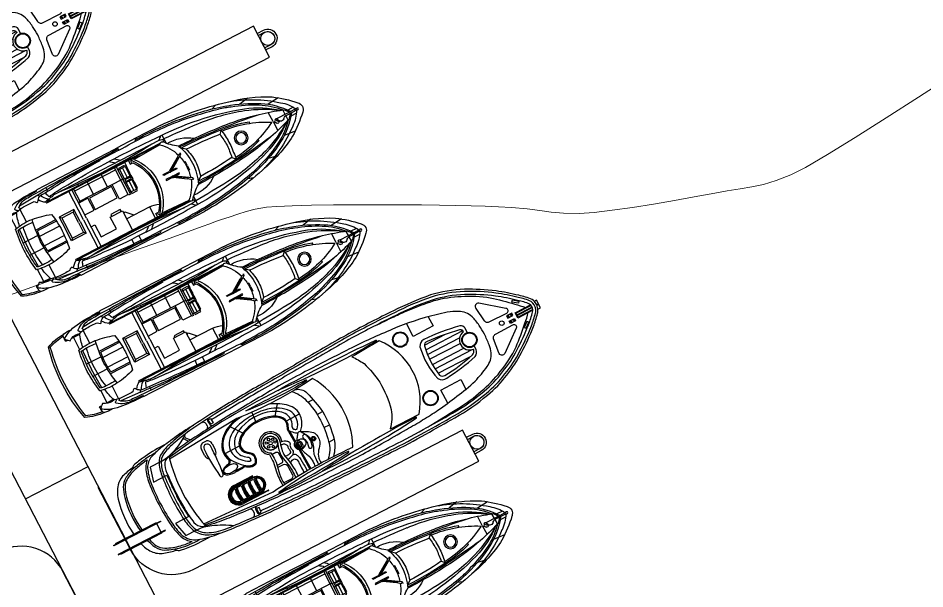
# Model space of a CAD drawing. Header units: metres. Extents: x 2662 to 3279, y 1027 to 1511.
# Drawn here: x 2994.36 to 3033.23, y 1270.08 to 1294.55 of the extents above; entities that cross this region are included whole.
import ezdxf

# ---------------------------------------------------------------- set-up
doc = ezdxf.new("R2010")
doc.units = ezdxf.units.M
for name, color, linetype in [('01 main point', 1, 'Continuous'), ('furniture', 6, 'Continuous'), ('Layer13', 4, 'Continuous')]:
    doc.layers.add(name, color=color, linetype=linetype)
doc.layers.add('CONT-MNR', color=252, linetype='Continuous', lineweight=9)

# ---------------------------------------------------------------- blocks, each defined once
blk = doc.blocks.new('A$C1d95df7b')
at = {"elevation": -0.512}
for points in [[(1.423, 0.759), (1.155, 0.62, -1), (0.787, 1.33), (1.055, 1.469)], [(1.377, 0.848), (1.109, 0.709, -1), (0.833, 1.242), (1.101, 1.381)]]:
    blk.add_lwpolyline(points, format="xyb", dxfattribs=at)
at = {"layer": '01 main point'}
blk.add_circle((0.971, 0.975, -0.512), 0.3, dxfattribs=at)
blk = doc.blocks.new('A$Cf6bfa866')
for points in [[(1.929, 14.274), (1.929, 14.007)], [(2.046, 14.366), (2.046, 13.82)], [(2.075, 14.292), (2.046, 14.292)], [(2.075, 14.292), (2.104, 14.292)], [(2.104, 14.366), (2.104, 13.444)], [(2.221, 14.274), (2.221, 14.007)], [(1.272, 13.883), (1.318, 13.375)], [(2.046, 13.82), (1.853, 13.82)], [(2.104, 13.82), (2.297, 13.82)], [(2.877, 13.883), (2.831, 13.375)], [(2.075, 13.222), (1.635, 13.222)], [(2.075, 13.222), (2.514, 13.222)], [(0.678, 12.709), (0.76, 12.308)], [(3.472, 12.709), (3.39, 12.308)], [(1.687, 12.304), (1.611, 12.304)], [(2.463, 12.304), (2.539, 12.304)], [(0.315, 11.365), (0.393, 11.139)], [(3.834, 11.365), (3.757, 11.139)], [(1.518, 10.952), (1.392, 11.072)], [(2.631, 10.952), (2.758, 11.072)], [(1.419, 9.376), (1.272, 9.192)], [(2.731, 9.376), (2.878, 9.192)], [(1.585, 8.854), (1.457, 9.002), (1.483, 9.028), (1.438, 9.073), (1.511, 9.055), (1.93, 8.411)], [(2.075, 9.095), (1.887, 9.095), (1.887, 9.041)], [(2.075, 9.095), (2.262, 9.095), (2.262, 9.041)], [(2.565, 8.854), (2.692, 9.002), (2.666, 9.028), (2.712, 9.073), (2.639, 9.055), (2.22, 8.411)], [(0.4, 8.725), (0.792, 8.725)], [(1.602, 8.871), (1.567, 8.836), (1.91, 8.315)], [(1.602, 8.871), (1.93, 8.346)], [(1.93, 8.346), (1.93, 8.632), (1.974, 8.632)], [(1.974, 8.632), (1.974, 8.333)], [(2.175, 8.632), (2.175, 8.333)], [(2.22, 8.346), (2.22, 8.632), (2.175, 8.632)], [(2.547, 8.871), (2.22, 8.346)], [(2.547, 8.871), (2.582, 8.836), (2.239, 8.315)], [(3.749, 8.725), (3.358, 8.725)], [(0.546, 8.531), (0.546, 3.439)], [(0.67, 3.065), (0.67, 8.503)], [(0.709, 8.469), (0.709, 2.987)], [(0.731, 8.461), (0.778, 7.189)], [(1.974, 8.297), (1.974, 7.996), (1.93, 7.996), (1.93, 8.284)], [(2.175, 8.297), (2.175, 7.996), (2.22, 7.996), (2.22, 8.284)], [(3.419, 8.461), (3.372, 7.189)], [(3.441, 8.469), (3.441, 2.987)], [(3.479, 3.065), (3.479, 8.503)], [(3.604, 8.531), (3.604, 3.439)], [(0.005, 7.67), (0.112, 7.563)], [(0.771, 7.157), (0.728, 7.157), (0.728, 7.426), (0.769, 7.426)], [(3.379, 7.157), (3.422, 7.157), (3.422, 7.426), (3.381, 7.426)], [(4.144, 7.67), (4.038, 7.563)], [(0.709, 7.078), (0.62, 7.078)], [(0.709, 6.946), (0.88, 6.946), (0.88, 7.078)], [(3.441, 6.946), (3.27, 6.946), (3.27, 7.078)], [(3.441, 7.078), (3.529, 7.078)], [(0.067, 6.788), (0.128, 6.788), (0.128, 5.866)], [(1.262, 5.73), (1.262, 6.833), (0.709, 6.833)], [(2.192, 6.704), (2.651, 6.704)], [(2.219, 6.704), (2.219, 6.751), (2.499, 6.751), (2.499, 6.704)], [(2.513, 6.704), (2.513, 6.747), (2.651, 6.747)], [(2.693, 6.67), (2.651, 6.67)], [(2.771, 6.67), (2.814, 6.67)], [(2.952, 6.704), (2.952, 6.747), (2.814, 6.747)], [(3.273, 6.704), (2.814, 6.704)], [(3.247, 6.704), (3.247, 6.751), (2.966, 6.751), (2.966, 6.704)], [(3.247, 6.751), (3.247, 6.769), (3.441, 6.769)], [(4.082, 6.788), (4.021, 6.788), (4.021, 5.866)], [(3.441, 6.357), (2.119, 6.357), (2.119, 6.272), (3.441, 6.272)], [(2.145, 6.272), (2.145, 5.851), (2.851, 5.851)], [(2.192, 6.569), (2.651, 6.569)], [(2.192, 6.434), (2.651, 6.434)], [(2.192, 6.434), (2.192, 6.357)], [(2.693, 6.464), (2.651, 6.464)], [(2.771, 6.464), (2.814, 6.464)], [(3.273, 6.569), (2.814, 6.569)], [(3.273, 6.434), (2.814, 6.434)], [(2.851, 4.302), (2.851, 6.357)], [(3.273, 6.434), (3.273, 6.357)], [(3.342, 4.302), (3.342, 6.272)], [(0.369, 5.866), (0.104, 5.866)], [(1.517, 5.73), (1.558, 5.8), (1.304, 6.055), (1.262, 6.055)], [(0.372, 5.522), (0.161, 5.506)], [(1.651, 4.219), (1.651, 4.403), (1.073, 4.403), (1.073, 5.139), (1.651, 5.139), (1.651, 5.73), (0.709, 5.73)], [(1.651, 5.67), (1.731, 5.67), (1.731, 5.211), (1.651, 5.211)], [(2.851, 5.633), (3.441, 5.633)], [(2.851, 4.964), (3.441, 4.964)], [(0.61, 4.552), (0.709, 4.508)], [(2.229, 4.219), (2.229, 4.661), (2.802, 4.661), (2.802, 4.219)], [(2.835, 4.219), (2.835, 4.302), (3.441, 4.302)], [(3.539, 4.552), (3.441, 4.508)], [(2.075, 4.219), (0.709, 4.219)], [(2.075, 4.067), (0.709, 4.067)], [(2.075, 3.907), (1.504, 3.907), (1.504, 3.197), (2.075, 3.197)], [(1.504, 3.907), (1.588, 3.823)], [(2.075, 4.219), (3.441, 4.219)], [(2.075, 4.067), (3.441, 4.067)], [(2.075, 3.907), (2.645, 3.907), (2.645, 3.197), (2.075, 3.197)], [(2.645, 3.907), (2.561, 3.823)], [(2.075, 3.823), (1.588, 3.823), (1.588, 3.281), (2.075, 3.281)], [(2.075, 3.823), (2.561, 3.823), (2.561, 3.281), (2.075, 3.281)], [(0.295, 3.274), (0.11, 3.274)], [(0.546, 3.439), (0.492, 3.439)], [(0.511, 3.311), (0.511, 3.268), (0.584, 3.268)], [(1.588, 3.281), (1.504, 3.197)], [(2.561, 3.281), (2.645, 3.197)], [(3.638, 3.311), (3.638, 3.268), (3.565, 3.268)], [(3.604, 3.439), (3.658, 3.439)], [(3.855, 3.274), (4.04, 3.274)], [(0.072, 2.434), (0.072, 2.848), (0.01, 2.883)], [(0.241, 2.819), (0.322, 2.869)], [(0.241, 2.819), (0.3, 1.894)], [(0.709, 3.065), (0.67, 3.065), (0.649, 3.044), (0.649, 2.987), (0.709, 2.987)], [(1.535, 3.007), (1.535, 2.046)], [(1.596, 3.014), (1.596, 2.099)], [(1.843, 3.036), (1.843, 2.07)], [(2.306, 3.036), (2.306, 2.07)], [(2.554, 3.014), (2.554, 2.099)], [(2.615, 3.007), (2.615, 2.046)], [(3.441, 3.065), (3.479, 3.065), (3.5, 3.044), (3.5, 2.987), (3.441, 2.987)], [(3.909, 2.819), (3.828, 2.869)], [(3.909, 2.819), (3.85, 1.894)], [(4.078, 2.434), (4.078, 2.848), (4.139, 2.883)], [(0.414, 2.553), (0.499, 2.638), (0.499, 2.69)], [(3.736, 2.553), (3.65, 2.638), (3.65, 2.69)], [(1.778, 2.021), (1.778, 1.317)], [(2.372, 2.021), (2.372, 1.317)], [(0.344, 1.845), (0.416, 1.917)], [(1.038, 1.858), (0.425, 1.858)], [(0.457, 1.608), (0.501, 1.608), (0.501, 1.345)], [(3.112, 1.858), (3.725, 1.858)], [(3.693, 1.608), (3.649, 1.608), (3.649, 1.345)], [(3.805, 1.845), (3.734, 1.917)], [(0.501, 1.345), (1.087, 1.345)], [(0.501, 1.345), (0.501, 1.256)], [(1.175, 1.435), (2.075, 1.399)], [(2.975, 1.435), (2.075, 1.399)], [(3.649, 1.345), (3.063, 1.345)], [(3.649, 1.345), (3.649, 1.256)], [(0.385, 0.978), (0.493, 1.086)], [(0.561, 1.154), (0.493, 1.086)], [(0.493, 0.979), (0.493, 1.086)], [(3.656, 1.086), (3.588, 1.154)], [(3.765, 0.978), (3.656, 1.086)], [(3.656, 0.979), (3.656, 1.086)]]:
    blk.add_lwpolyline(points)
for points in [[(0.771, 7.157), (0.727, 7.113, 0.768854), (0.755, 7.064, -7.484608)], [(3.379, 7.157), (3.423, 7.113, -0.768854), (3.395, 7.064, 7.484608)]]:
    blk.add_lwpolyline(points, format="xyb")
for points in [[(2.123, 6.704), (2.192, 6.704), (2.192, 6.434), (2.123, 6.434)], [(2.651, 6.763), (2.814, 6.763), (2.814, 6.357), (2.651, 6.357)], [(2.693, 6.702), (2.771, 6.702), (2.771, 6.432), (2.693, 6.432)], [(3.343, 6.704), (3.273, 6.704), (3.273, 6.434), (3.343, 6.434)], [(2.236, 5.787), (2.782, 5.787), (2.782, 4.722), (2.236, 4.722)]]:
    blk.add_lwpolyline(points, close=True)
for centre, radius in [((2.075, 14.401), 0.0453), ((2.075, 11.685), 0.295), ((2.075, 11.685), 0.229), ((1.945, 8.315), 0.0345), ((2.205, 8.315), 0.0345)]:
    blk.add_circle(centre, radius)
for centre, radius, start, end in [((5.768, 10.514), 5.618, 134.2444, 145.737), ((2.111, 14.274), 0.373, 95.5029, 134.7073), ((2.039, 14.274), 0.373, 45.2927, 84.4971), ((-1.618, 10.514), 5.618, 34.263, 45.7556), ((3.787, 11.601), 3.04, 124.9443, 150.2258), ((2.725, 13.009), 1.495, 117.0283, 144.2932), ((2.46, 13.306), 0.832, 119.8606, 138.5677), ((1.424, 13.009), 1.495, 35.7068, 62.9717), ((0.362, 11.601), 3.04, 29.7742, 55.0557), ((1.689, 13.306), 0.832, 41.4323, 60.1394), ((5.871, 10.255), 5.67, 140.2463, 163.5312), ((6.731, 10.501), 6.443, 150.4644, 167.7986), ((5.171, 10.918), 4.395, 140.0405, 160.55), ((6.813, 10.331), 6.061, 145.7643, 160.5612), ((3.754, 11.578), 2.961, 130.3511, 150.9404), ((9.139, 11.098), 7.799, 159.4554, 167.126), ((1.86, 13.846), 0.0264, 155.6961, 253.3661), ((2.064, 13.58), 0.142, 132.4276, 286.2224), ((1.812, 13.865), 0.239, 311.0121, 349.2191), ((2.289, 13.846), 0.0264, 286.6339, 24.3039), ((-4.99, 11.098), 7.799, 12.874, 20.5446), ((0.396, 11.578), 2.961, 29.0596, 49.6489), ((-2.663, 10.331), 6.061, 19.4388, 34.2357), ((-1.021, 10.918), 4.395, 19.45, 39.9595), ((-1.721, 10.255), 5.67, 16.4688, 39.7537), ((-2.581, 10.501), 6.443, 12.2014, 29.5356), ((1.975, 13.386), 0.066, 101.847, 231.7944), ((1.759, 13.048), 0.335, 39.2361, 58.4577), ((2.157, 13.553), 0.221, 191.1045, 233.572), ((2.278, 13.048), 0.335, 121.5423, 140.7639), ((1.961, 13.475), 0.119, 302.8616, 342.0474), ((2.062, 13.386), 0.066, 308.2056, 58.2138), ((6.9, 9.829), 6.622, 150.2954, 163.1507), ((6.442, 10.08), 6.039, 150.9087, 162.229), ((27.593, 8.591), 26.4, 170.7487, 178.7563), ((10.394, 10.47), 9.168, 165.0448, 174.4164), ((6.376, 10.696), 4.957, 150.1873, 175.4538), ((-2.226, 10.696), 4.957, 4.5462, 29.8127), ((-6.244, 10.47), 9.168, 5.5836, 14.9552), ((-23.443, 8.591), 26.4, 1.2437, 9.2513), ((-2.293, 10.08), 6.039, 17.771, 29.0913), ((-2.751, 9.829), 6.622, 16.8493, 29.7046), ((13.058, 8.44), 12.661, 161.8604, 180.1466), ((9.106, 9.644), 8.453, 161.3398, 175.429), ((6.614, 10.66), 5.267, 161.8131, 175.89), ((-2.465, 10.66), 5.267, 4.11, 18.1869), ((-4.957, 9.644), 8.453, 4.571, 18.6602), ((-8.908, 8.44), 12.661, 359.8534, 18.1396), ((14.052, 8.369), 14.06, 165.6107, 178.0713), ((7.911, 9.375), 7.722, 162.099, 170.0595), ((3.795, 10.659), 3.351, 157.8319, 167.2405), ((0.355, 10.659), 3.351, 12.7595, 22.1681), ((-3.761, 9.375), 7.722, 9.9405, 17.901), ((-9.902, 8.369), 14.06, 1.9287, 14.3893), ((15.754, 7.771), 15.653, 166.5966, 174.4913), ((23.09, 9.077), 21.94, 174.0239, 179.8268), ((-18.941, 9.077), 21.94, 0.1732, 5.9761), ((-11.604, 7.771), 15.653, 5.5087, 13.4034), ((16.904, 9.356), 15.634, 173.8257, 180.6003), ((1.448, 10.991), 0.098, 97.8532, 151.8146), ((13.908, 9.38), 12.489, 172.7671, 180.0178), ((2.506, 2.079), 9.073, 92.7223, 96.7814), ((2.431, 4.183), 6.83, 92.9905, 97.6819), ((1.644, 2.079), 9.073, 83.2186, 87.2777), ((1.718, 4.183), 6.83, 82.3181, 87.0095), ((-9.758, 9.38), 12.489, 359.9822, 7.2329), ((2.702, 10.991), 0.098, 28.1854, 82.1468), ((-12.755, 9.356), 15.634, 359.3997, 6.1743), ((14.552, 8.019), 14.499, 169.3104, 181.5891), ((-10.402, 8.019), 14.499, 358.4109, 10.6896), ((53.335, 5.979), 52.833, 175.2902, 177.021), ((-49.185, 5.979), 52.833, 2.979, 4.7098), ((2.48, 8.887), 1.66, 142.3529, 184.5375), ((1.67, 8.887), 1.66, 355.4625, 37.6471), ((2.104, 6.945), 2.397, 90.7, 113.4473), ((2.142, 7.034), 2.451, 91.566, 107.1567), ((2.008, 7.034), 2.451, 72.8433, 88.434), ((2.045, 6.945), 2.397, 66.5527, 89.3), ((22.115, 7.639), 22.003, 175.7408, 182.2165), ((-0.59, 10.27), 2.073, 307.5243, 327.07), ((2.034, 7.306), 1.741, 108.1191, 138.444), ((2.034, 7.306), 1.741, 88.652, 105.8452), ((2.116, 7.306), 1.741, 74.1548, 91.348), ((2.116, 7.306), 1.741, 41.556, 71.8809), ((4.739, 10.27), 2.073, 212.93, 232.4757), ((-17.965, 7.639), 22.003, 357.7835, 4.2592), ((-895.48, 4.291), 895.492, 359.909954, 0.291206), ((-0.016, 8.121), 0.672, 33.2672, 51.8524), ((0.936, 8.491), 0.392, 143.3577, 174.1519), ((0.108, 8.392), 0.612, 22.5067, 32.9425), ((0.756, 8.563), 0.105, 142.667, 255.7834), ((3.393, 8.563), 0.105, 284.2166, 37.333), ((4.042, 8.392), 0.612, 147.0575, 157.4933), ((3.214, 8.491), 0.392, 5.8481, 36.6423), ((4.166, 8.121), 0.672, 128.1476, 146.7328), ((899.63, 4.291), 895.492, 179.708794, 180.090046), ((37.843, 6.76), 37.481, 177.48, 181.1956), ((-24.597, 5.912), 25.244, 354.8689, 5.1311), ((28.747, 5.912), 25.244, 174.8689, 185.1311), ((-33.693, 6.76), 37.481, 358.8044, 2.52), ((2.097, 5.423), 2.12, 90.6061, 129.2834), ((2.034, 5.743), 1.915, 88.7795, 130.9958), ((2.076, 5.553), 1.938, 90.0355, 128.113), ((2.116, 5.743), 1.915, 49.0042, 91.2205), ((2.052, 5.423), 2.12, 50.7166, 89.3939), ((2.074, 5.553), 1.938, 51.887, 89.9645), ((0.833, 7.136), 0.107, 222.6587, 295.9456), ((-0.322, 6.704), 1.59, 4.6532, 20.6287), ((3.316, 7.136), 0.107, 244.0544, 317.3413), ((-400.02, 0.814), 400.132, 0.43596, 0.85555), ((-86.647, 2.665), 86.813, 0.94309, 2.72267), ((1.62, 5.446), 1.609, 131.8696, 141.3994), ((2.53, 5.446), 1.609, 38.6006, 48.1304), ((90.797, 2.665), 86.813, 177.27733, 179.05691), ((404.169, 0.814), 400.132, 179.14445, 179.56404), ((1.783, 5.295), 1.672, 137.7229, 147.9698), ((2.367, 5.295), 1.672, 32.0302, 42.2771), ((36.329, 6.52), 36.182, 181.0359, 183.9926), ((20.18, 5.864), 19.811, 179.6698, 184.9444), ((-16.031, 5.864), 19.811, 355.0556, 0.3302), ((-32.18, 6.52), 36.182, 356.0074, 358.9641), ((-456.062, -27.699), 457.322, 3.82641, 3.9864), ((-34.798, 0.732), 35.185, 3.4827, 5.3306), ((5.369, 4.131), 4.926, 179.7136, 189.5902), ((-1.219, 4.131), 4.926, 350.4098, 0.2864), ((38.948, 0.732), 35.185, 174.6694, 176.5173), ((460.211, -27.699), 457.322, 176.0136, 176.17359), ((34.068, 4.119), 33.968, 180.4399, 182.9194), ((-29.918, 4.119), 33.968, 357.0806, 359.5601), ((-0.631, 5.927), 2.944, 288.5325, 292.6208), ((0.003, 3.614), 0.769, 294.2847, 320.2914), ((0.47, 3.272), 0.0695, 297.1671, 356.3651), ((0.685, 3.445), 0.14, 182.6689, 214.6363), ((0.408, 3.296), 0.177, 357.6262, 23.2399), ((0.765, 3.275), 0.181, 175.5268, 218.3013), ((0.679, 3.146), 0.0875, 148.4432, 224.4108), ((0.672, 3.102), 0.0585, 128.3217, 211.2777), ((0.701, 3.075), 0.0786, 133.0409, 228.8163), ((0.504, 3.044), 0.168, 7.1184, 44.7611), ((3.646, 3.044), 0.168, 135.2389, 172.8816), ((3.449, 3.075), 0.0786, 311.1837, 46.9591), ((3.477, 3.102), 0.0585, 328.7223, 51.6783), ((3.385, 3.275), 0.181, 321.6987, 4.4732), ((3.471, 3.146), 0.0875, 315.5892, 31.5568), ((4.147, 3.614), 0.769, 219.7086, 245.7153), ((3.741, 3.296), 0.177, 156.7601, 182.3738), ((3.464, 3.445), 0.14, 325.3637, 357.3311), ((3.68, 3.272), 0.0695, 183.6349, 242.8329), ((4.78, 5.927), 2.944, 247.3792, 251.4675), ((4.005, 2.677), 3.98, 177.1859, 182.7152), ((0.657, 3.023), 0.369, 204.757, 244.6925), ((-0.021, 3.422), 0.821, 303.1659, 328.0572), ((4.838, 1.695), 3.811, 160.6005, 173.6074), ((2.145, -1.801), 4.846, 90.8344, 100.7156), ((2.004, -1.801), 4.846, 79.2844, 89.1656), ((-0.689, 1.695), 3.811, 6.3926, 19.3995), ((4.171, 3.422), 0.821, 211.9428, 236.8341), ((3.493, 3.023), 0.369, 295.3075, 335.243), ((0.145, 2.677), 3.98, 357.2848, 2.8141), ((-0.041, 2.389), 0.122, 348.9963, 54.8676), ((4.736, 2.466), 4.699, 179.801, 191.8796), ((1.061, 2.307), 0.984, 176.5858, 219.8357), ((0.845, 2.338), 0.703, 175.8815, 224.5785), ((3.667, 2.242), 3.268, 174.5306, 183.6478), ((0.482, 2.242), 3.268, 356.3522, 5.4694), ((3.305, 2.338), 0.703, 315.4215, 4.1185), ((3.089, 2.307), 0.984, 320.1643, 3.4142), ((-0.586, 2.466), 4.699, 348.1204, 0.199), ((4.19, 2.389), 0.122, 125.1324, 191.0037), ((1.85, 2.104), 1.446, 182.7822, 197.5804), ((3.644, 1.849), 2.606, 174.0367, 191.1474), ((2.367, 9.053), 7.057, 259.2583, 267.6272), ((4.079, 1.762), 2.922, 173.404, 187.6003), ((2.139, 5.716), 3.658, 261.4518, 268.9902), ((1.783, 9.053), 7.057, 272.3728, 280.7417), ((2.01, 5.716), 3.658, 271.0098, 278.5482), ((0.071, 1.762), 2.922, 352.3997, 6.596), ((0.506, 1.849), 2.606, 348.8526, 5.9633), ((2.3, 2.104), 1.446, 342.4196, 357.2178), ((0.337, 1.699), 0.0384, 215.2274, 337.8259), ((0.644, 1.538), 0.308, 130.726, 151.7157), ((1.028, 1.5), 0.581, 163.2934, 204.8194), ((1.311, 3.72), 2.218, 247.7582, 263.4743), ((1.991, 5.568), 4.019, 258.0488, 271.19), ((2.158, 5.568), 4.019, 268.81, 281.9512), ((2.839, 3.72), 2.218, 276.5257, 292.2418), ((3.122, 1.5), 0.581, 335.1806, 16.7066), ((3.506, 1.538), 0.308, 28.2843, 49.274), ((3.813, 1.699), 0.0384, 202.1741, 324.7726), ((1.444, 1.8), 1.341, 192.9825, 217.8257), ((1.294, 1.28), 1.139, 173.6571, 191.4932), ((0.989, 1.477), 0.536, 204.3184, 217.0653), ((3.644, 1.849), 2.606, 191.1474, 192.2071), ((2.29, 8.5), 7.3, 260.5899, 268.3104), ((2.226, 9.02), 7.715, 262.2263, 268.8791), ((1.924, 9.02), 7.715, 271.1209, 277.7737), ((1.86, 8.5), 7.3, 271.6896, 279.4101), ((0.506, 1.849), 2.606, 347.7929, 348.8526), ((3.122, 1.5), 0.581, 323.4357, 335.1806), ((2.705, 1.8), 1.341, 322.1743, 347.0175), ((2.855, 1.28), 1.139, 348.5068, 6.3429), ((0.279, 1.091), 0.108, 200.2996, 251.1423), ((2.62, 1.18), 2.444, 183.0792, 203.4839), ((2.788, 1.231), 2.555, 185.4476, 201.9844), ((0.301, 1.213), 0.231, 255.8394, 263.9905), ((0.413, 2.603), 1.626, 265.1767, 272.8139), ((3.736, 2.603), 1.626, 267.1861, 274.8233), ((1.362, 1.231), 2.555, 338.0156, 354.5524), ((1.53, 1.18), 2.444, 336.5161, 356.9208), ((3.87, 1.091), 0.108, 271.3123, 288.8577), ((3.87, 1.091), 0.108, 288.8577, 339.7004), ((2.018, 6.603), 6.603, 255.6277, 270.4951), ((2.13, 8.455), 8.357, 258.1808, 269.6201), ((2.019, 8.455), 8.357, 270.3799, 281.8192), ((2.132, 6.603), 6.603, 269.5049, 284.3723)]:
    blk.add_arc(centre, radius, start, end)
blk = doc.blocks.new('A$C1fdb1adc')
for p, q in [((2.607, 20.853), (2.607, 20.943)), ((2.607, 19.903), (2.607, 20.63)), ((2.633, 20.852), (2.633, 20.943)), ((2.633, 19.903), (2.633, 20.628)), ((2.141, 15.742), (2.141, 17.537)), ((3.045, 15.723), (3.045, 17.515)), ((2.348, 15.718), (2.348, 17.27)), ((2.578, 15.705), (2.578, 17.175)), ((2.831, 15.707), (2.831, 17.226)), ((3.279, 15.754), (3.279, 17.314)), ((1.938, 15.782), (1.938, 16.801)), ((2.454, 10.334), (2.454, 10.602)), ((3.096, 10.337), (3.096, 10.596)), ((1.804, 10.228), (1.804, 10.477)), ((3.738, 10.234), (3.738, 10.49)), ((2.103, 9.045), (2.087, 9.677)), ((1.697, 8.711), (1.268, 9.041)), ((2.532, 8.958), (3.059, 8.979)), ((3.24, 9.054), (3.112, 9.03)), ((3.226, 9.018), (3.118, 8.997)), ((3.124, 8.981), (3.41, 8.992)), ((3.179, 8.937), (3.368, 8.945)), ((3.288, 9.055), (3.417, 9.035)), ((3.303, 9.02), (3.412, 9.002)), ((3.454, 8.948), (4.392, 8.984)), ((3.474, 8.995), (4.39, 9.03)), ((2.543, 8.913), (3.084, 8.934)), ((1.522, 7.869), (1.086, 7.889)), ((1.699, 7.141), (1.211, 6.778)), ((2.131, 6.749), (2.136, 6.052)), ((3.521, 5.76), (3.521, 6.653)), ((3.547, 5.76), (3.547, 6.653)), ((4.375, 6.988), (4.375, 5.76)), ((4.401, 6.988), (4.401, 5.76)), ((3.406, 2.071), (3.438, 2.071)), ((3.449, 2.071), (3.869, 2.071)), ((3.88, 2.071), (3.912, 2.071))]:
    blk.add_line(p, q)
for points in [[(0.855, 3.68, 0.192321), (1.209, 3.352, 0.082859), (1.802, 3.212, 0.052694), (3.849, 3.198, 0.08069), (4.466, 3.361, 0.17216), (4.909, 3.859, 0.085071), (5.113, 4.67, 0.010341), (5.192, 5.748, 0.016897), (5.263, 7.199, 0.012252), (5.326, 9.645, 0.004892), (5.359, 12.414, 0.016126), (5.347, 14.088, 0.001148), (5.302, 15.514, 0.051196), (5.078, 17.2, 0.067027), (4.697, 18.327, 0.056543), (4.129, 19.339, 0.030538), (3.378, 20.301, 0.030115), (2.96, 20.715, 0.119572), (2.792, 20.819, 0.208183), (2.33, 20.789, 0.058862), (1.899, 20.359, 0.022282), (1.284, 19.585, 0.037376), (0.598, 18.41, 0.059327), (0.144, 17.004, 0.029628), (0.016, 15.282, 0.009645), (0.006, 13.161, 0.000312), (0.102, 10.878, -0.003686), (0.218, 8.563, 0.005005), (0.336, 6.409, 0.009754), (0.465, 5.161, 0.018511), (0.652, 4.249, 0.0573)], [(0.937, 3.72, 0.193192), (1.243, 3.437, 0.083361), (1.81, 3.304, 0.033468), (3.84, 3.29, -0.000299), (3.84, 3.29, 0.080179), (4.425, 3.444, 0.171464), (4.825, 3.895, 0.0853), (5.021, 4.678, 0.010362), (5.1, 5.754, 0.016932), (5.171, 7.202, 0.012265), (5.234, 9.646, 0.004895), (5.267, 12.415, 0.016141), (5.255, 14.084, 0.001148), (5.211, 15.511, -0.000811), (5.211, 15.511, 0.051256), (4.988, 17.18, 0.067299), (4.613, 18.289, 0.056735), (4.054, 19.286, 0.030557), (3.31, 20.24, 0.030279), (2.897, 20.648, 0.123085), (2.763, 20.732, 0.204384), (2.379, 20.711, 0.058161), (1.97, 20.3, 0.022308), (1.359, 19.533, 0.037317), (0.681, 18.371, 0.059172), (0.235, 16.99, 0.029588), (0.108, 15.281, 0.009641), (0.098, 13.164, 0.000311), (0.193, 10.883, -0.003685), (0.309, 8.567, 0.005003), (0.428, 6.416, 0.009732), (0.556, 5.174, 0.018483), (0.741, 4.271, 0.05741)], [(1.147, 3.813, 0.274814), (1.378, 3.537, 0.084876), (1.849, 3.458, 0.03319), (3.444, 3.436, 0.044814), (4.137, 3.521, 0.241664), (4.47, 3.774, -0.015339), (4.578, 4.294, 0.011087), (4.674, 5.17, 0.00765), (4.759, 6.285, 0.003871), (4.838, 7.77, 0.006192), (4.865, 10.086, 0.01722), (4.839, 12.227, 0.006351), (4.788, 13.445, 0.018942), (4.748, 14.244, 0.016271), (4.677, 15.019, 0.015899), (4.523, 16.013, 0.034253), (4.302, 17.006, 0.048007), (3.982, 17.749, 0.051888), (3.816, 18.003, 0.07556), (3.545, 18.179, 0.070941), (3.204, 18.255, 0.007805), (2.699, 18.293, 0.027392), (2.266, 18.255, 0.06953), (1.798, 18.158, 0.18969), (1.325, 17.749, 0.073943), (1.012, 16.832, 0.045396), (0.702, 14.892, 0.018934), (0.603, 12.835, 0.003995), (0.596, 10.873, 0.018481), (0.664, 8.588, 0.005802), (0.802, 6.412, 0.006333), (0.916, 5.235, 0.01214), (1.017, 4.406, 0.043691)], [(0.833, 14.039, -0.03758), (0.768, 9.321, -0.018839), (0.787, 14.037, -0.974519)], [(4.512, 14.039, 0.02534), (4.726, 9.426, 0.03114), (4.558, 14.037, 0.974519)], [(0.968, 10.593, -0.047382), (0.916, 7.689, -0.0093), (0.921, 10.59, -0.974519)], [(4.474, 10.786, 0.043262), (4.671, 7.344, 0.028892), (4.52, 10.783, 0.974519)]]:
    blk.add_lwpolyline(points, format="xyb", close=True)
for points in [[(5.007, 6.288, 0.010794), (5.04, 7.206, 0.012283), (5.103, 9.648, 0.0049), (5.136, 12.417, 0.016162), (5.124, 14.08, 0.001149), (5.08, 15.507, -0.000811), (5.08, 15.508, 0.051344), (4.86, 17.153, 0.067708), (4.494, 18.235, 0.057023), (3.946, 19.21, 0.030584), (3.212, 20.153, 0.030577), (2.806, 20.554, 0.132389), (2.72, 20.608, 0.196715), (2.449, 20.599, 0.056911), (2.071, 20.217, 0.022345), (1.466, 19.457, 0.037229), (0.8, 18.315, 0.065316), (0.373, 16.968, 0.034966), (0.239, 15.278, 0.009636), (0.229, 13.167, 0.000311), (0.324, 10.889, -0.003683), (0.44, 8.573, 0.005), (0.558, 6.426, 0.00171), (0.577, 6.208)], [(0.224, 14.313, 0.001665), (0.253, 15.183, -0.013305), (0.289, 15.844, -0.013062), (0.428, 17.034, -0.051507), (0.805, 18.151, -0.069894), (1.438, 19.224, -0.028779), (2.161, 20.04, -0.02642), (2.496, 20.376, -0.02642)], [(5.117, 14.313, -0.007131), (5.055, 15.183, -0.013734), (5.002, 15.844, 0.050983), (4.808, 17.034, 0.059539), (4.44, 18.151, 0.062193), (3.807, 19.241, 0.018607), (3.084, 20.04, 0.026737), (2.745, 20.38)], [(1.552, 18.475), (2.183, 18.546, 0.420856), (2.325, 18.746), (2.335, 19.552, 0.738336), (2.144, 19.617), (1.41, 18.678, 0.739038), (1.552, 18.475, 3.844907)], [(3.693, 18.475), (3.062, 18.546, -0.420856), (2.92, 18.746), (2.91, 19.552, -0.738336), (3.101, 19.617), (3.835, 18.678, -0.739038), (3.693, 18.475, -3.844907)], [(2.299, 17.667), (2.093, 17.667, 0.353176), (1.904, 17.515, 0.045768), (1.704, 15.874, 0.302709), (1.91, 15.585, 0.119605), (3.477, 15.641, 0.325088), (3.626, 15.986, 0.038785), (3.371, 17.493, 0.271661), (3.124, 17.667), (2.944, 17.667)], [(2.077, 17.495), (2.047, 17.424, 0.033241), (1.847, 15.96, 0.377104), (1.964, 15.771, 0.09623), (3.373, 15.771, 0.273017), (3.493, 15.964, 0.054207), (3.25, 17.421, 0.285421), (3.088, 17.571), (3.053, 17.571)], [(2.074, 17.488, -0.272855), (2.179, 17.54), (2.193, 17.541)], [(4.448, 12.824), (4.46, 12.979, -0.002848), (4.456, 14.225, 0.359121), (0.882, 14.147, -0.002439), (0.951, 12.799), (0.951, 12.799)], [(0.951, 12.799, -0.042364), (1.447, 13.124, -0.050731), (2.462, 13.356, -0.074951), (3.731, 13.246, -0.131871), (4.448, 12.824, -0.624328)], [(4.39, 3.859), (4.534, 7.139, -0.042807), (4.41, 11.049, 0.264766), (1.001, 10.873, -0.053572), (1.032, 7.201), (1.25, 3.842)], [(1.082, 9.973, -0.300716), (1.447, 10.371, -0.050731), (2.462, 10.603, -0.074951), (3.731, 10.492, -0.127388), (4.379, 10.126, -0.624328)], [(1.09, 9.824, -0.130906), (1.707, 10.202, -0.068666), (2.741, 10.345, -0.066905), (3.695, 10.243, -0.15432), (4.377, 9.876, -0.102278)], [(2.775, 9.344, 0.11852), (2.732, 9.403)], [(2.333, 8.959, 0.317045), (2.543, 8.913, 0.317045)], [(2.367, 8.99, 0.4732), (2.585, 9.002, 0.074396), (2.764, 9.204, 0.060015), (2.779, 9.238, 0.060015)], [(3.704, 7.785), (3.704, 8.073, -0.442089), (3.851, 8.207), (4.273, 8.207, -0.438787), (4.407, 8.04), (4.407, 7.719)], [(3.084, 7.823), (3.084, 8.019, -0.410961), (3.17, 8.109), (3.517, 8.109, -0.442082), (3.611, 8.012), (3.61, 7.805)], [(2.617, 7.075, -0.233956), (2.879, 7.149, -0.168876), (3.134, 7.019, -0.269477), (3.146, 6.77, -0.269477)], [(2.648, 7.041, -0.235042), (2.872, 7.104, -0.166668), (3.098, 6.99, -0.263842), (3.106, 6.791, -0.82603)], [(2.746, 6.897, -0.15585), (2.839, 6.915, -0.131968), (2.909, 6.897, -0.29627), (2.913, 6.854, -0.209719)], [(5.133, 6.209, -0.34058), (5.018, 6.124), (4.894, 6.129, -0.277987), (4.756, 6.235, -0.277987)], [(0.453, 6.129, 0.34058), (0.568, 6.044), (0.692, 6.049, 0.407011), (0.822, 6.183, 0.980624)], [(0.486, 5.787, -0.446629), (0.601, 5.919), (0.725, 5.917, -0.407011), (0.859, 5.787, -0.980624)], [(5.106, 5.819, 0.484081), (4.985, 5.999), (4.861, 5.997, 0.407011), (4.727, 5.867, 0.980624)], [(0.435, 5.412, 0.017721), (0.5, 4.655, -0.010616), (0.627, 3.829, 0.03964), (0.802, 3.195, 0.181904), (1.146, 2.829, 0.065618), (1.771, 2.663, 0.054443), (3.786, 2.675, 0.053321), (4.402, 2.82, 0.211406), (4.867, 3.326, 0.058348), (5.05, 4.147, 0.002016), (5.069, 4.357)], [(0.648, 4.881, 0.38077), (0.756, 4.865), (0.871, 4.971, 0.233822), (0.931, 5.092, 1.332745)], [(0.765, 4.709, -0.458631), (0.805, 4.826), (0.886, 4.878, -0.499288), (0.957, 4.854, -1.332745)], [(1.177, 3.467), (1.175, 2.943), (1.809, 2.777), (1.809, 3.416, -0.008573), (2.347, 3.385, -0.020193), (2.861, 3.375, 0.002111), (3.289, 3.387, 0.006341), (3.817, 3.437), (3.811, 2.799), (4.48, 2.943), (4.48, 3.477, -0.095069), (4.607, 4.138, -0.047929), (5.05, 5, 3.403026)], [(0.609, 3.961, 0.037954), (0.664, 2.959, 0.020014), (0.759, 2.417, 0.020014)], [(4.916, 2.412, 0.041021), (4.936, 2.503, 0.05466), (5.005, 3.727, 0.000223), (5.004, 3.825)], [(0.735, 3.396, 0.045512), (0.794, 2.77, 0.020521), (0.906, 2.241, 0.075815), (1.119, 1.776, 0.114138), (1.391, 1.527, 0.051879), (1.83, 1.372, 0.081444), (3.406, 1.311, 0.081444)], [(3.912, 1.401, 0.053784), (4.299, 1.549, 0.14991), (4.614, 1.864, 0.070882), (4.841, 2.541, 0.0701), (4.898, 3.363, 0.031662), (4.9, 3.426)], [(0.841, 2.975, 0.111575), (1.113, 2.758, 0.065966), (1.762, 2.585, 0.054479), (3.795, 2.597, 0.053587), (4.431, 2.747, 0.140212), (4.825, 3.07, 0.140212)], [(0.841, 2.974, 0.014257), (0.872, 2.784, 0.020505), (0.982, 2.261, 0.075496), (1.184, 1.82, 0.112912), (1.428, 1.597, 0.051408), (1.847, 1.449, 0.081884), (3.406, 1.39, 0.081884)], [(3.912, 1.482, 0.050886), (4.262, 1.619, 0.149374), (4.544, 1.9, 0.070899), (4.764, 2.556, 0.044955), (4.825, 3.068)], [(0.856, 2.236, 0.048909), (0.975, 1.714, 0.103348), (1.215, 1.37, 0.102809), (1.756, 1.09, 0.089228), (3.406, 0.991, 0.089228)], [(3.912, 1.084, 0.085341), (4.407, 1.326, 0.148467), (4.717, 1.764, 0.040934), (4.854, 2.321)]]:
    blk.add_lwpolyline(points, format="xyb")
for points in [[(2.805, 20.814), (2.805, 20.943), (2.44, 20.943), (2.44, 20.832)], [(2.745, 20.598), (2.745, 19.876), (2.496, 19.876), (2.496, 20.616)], [(2.719, 20.608), (2.719, 19.903), (2.522, 19.903), (2.522, 20.623)], [(0.932, 16.495), (1.376, 16.495), (1.376, 15.528), (0.764, 15.528)], [(4.606, 15.528), (3.968, 15.528), (3.968, 16.495), (4.434, 16.495)], [(3.586, 5.76), (3.586, 6.653)], [(3.613, 5.76), (3.613, 6.653)], [(3.665, 6.458), (3.665, 6.643)], [(4.257, 6.643), (4.257, 6.458)], [(4.309, 6.653), (4.309, 5.76)], [(4.336, 6.653), (4.336, 5.76)], [(3.665, 6.149), (3.665, 6.352)], [(4.257, 6.352), (4.257, 6.149)], [(3.665, 5.846), (3.665, 6.043)], [(4.257, 6.043), (4.257, 5.846)], [(1.281, 5.413), (1.281, 5.6)], [(1.501, 5.759), (1.812, 5.759)], [(1.814, 5.244), (1.507, 5.244)], [(3.406, 2.071), (3.406, 0.095), (3.438, 0.095)], [(3.912, 2.071), (3.912, 0.095), (3.88, 0.095)]]:
    blk.add_lwpolyline(points)
for points in [[(2.02, 19.971), (1.942, 20.035), (2.119, 20.253), (2.197, 20.189)], [(3.225, 19.93), (3.303, 19.994), (3.126, 20.211), (3.048, 20.147)], [(2.44, 19.738), (2.44, 19.488), (2.552, 19.488), (2.552, 19.738)], [(2.805, 19.738), (2.805, 19.488), (2.693, 19.488), (2.693, 19.738)], [(5.069, 6.162), (5.077, 6.284), (4.856, 6.298), (4.848, 6.177)], [(0.517, 6.082), (0.509, 6.204), (0.73, 6.218), (0.738, 6.097)], [(3.438, 2.271), (3.449, 2.271), (3.449, 0), (3.438, 0)], [(3.88, 2.271), (3.869, 2.271), (3.869, 0), (3.88, 0)]]:
    blk.add_lwpolyline(points, close=True)
for centre, radius in [((2.497, 19.688), 0.0328), ((2.497, 19.539), 0.0328), ((2.751, 19.688), 0.0328), ((2.751, 19.539), 0.0328), ((2.622, 19.164), 0.097), ((2.622, 17.606), 0.328), ((2.622, 17.606), 0.302), ((1.247, 14.975), 0.328), ((1.247, 14.975), 0.302), ((4.071, 14.975), 0.328), ((4.071, 14.975), 0.302), ((3.308, 9.717), 0.096), ((3.308, 9.717), 0.0501), ((3.265, 9.024), 0.039), ((2.633, 7.994), 0.31), ((2.633, 7.994), 0.297), ((2.53, 8.146), 0.0513), ((2.676, 8.184), 0.0513), ((2.453, 7.992), 0.0513), ((2.544, 7.839), 0.0513), ((2.633, 7.994), 0.074), ((2.735, 7.852), 0.0513), ((2.813, 8.032), 0.0513)]:
    blk.add_circle(centre, radius)
for centre, radius, start, end in [((2.622, 17.606), 0.433, 188.6275, 355.3521), ((-30.132, 8.42), 34.872, 352.5053, 1.6533), ((33.425, 9.028), 32.658, 179.4859, 189.1088), ((2.633, 7.994), 0.493, 71.8338, 326.9852), ((2.633, 7.994), 0.415, 67.868, 334.1039), ((3.961, 6.653), 0.375, 0, 180), ((3.961, 6.653), 0.348, 0, 180), ((4.388, 6.988), 0.0131, 0, 180), ((3.534, 6.653), 0.0131, 0, 180), ((3.961, 9.045), 2.367, 261.6236, 278.3764), ((3.961, 9.045), 2.42, 262.9742, 277.0258), ((3.961, 6.653), 0.296, 18.462, 161.538), ((3.961, 9.045), 2.315, 263.0343, 276.9657), ((1.297, 6.317), 1.697, 351.9211, 9.0998), ((-0.718, 6.148), 3.762, 358.8508, 6.4817), ((3.961, 8.053), 1.674, 257.9895, 282.0105), ((3.961, 8.053), 1.622, 259.4849, 280.5151), ((3.961, 8.053), 1.727, 260.13, 279.87), ((2.445, 5.912), 0.21, 8.0145, 96.0139), ((2.445, 5.912), 0.164, 8.0145, 96.0139), ((3.961, 7.687), 1.618, 257.5652, 282.4348), ((3.961, 7.687), 1.566, 259.1023, 280.8977), ((3.961, 7.687), 1.67, 259.7939, 280.2061), ((3.961, 7.187), 1.373, 257.553, 282.447), ((1.491, 5.541), 0.218, 87.3011, 164.289), ((1.549, 5.502), 0.15, 90, 270), ((1.769, -2.407), 8.063, 82.1262, 91.562), ((1.812, 5.502), 0.257, 35.541, 90), ((2.874, 5.503), 0.0761, 270, 90), ((3.961, 5.76), 0.44, 180, 0), ((3.961, 5.76), 0.414, 180, 0), ((3.961, 5.76), 0.375, 180, 0), ((3.961, 7.187), 1.426, 255.8548, 284.1452), ((3.961, 5.76), 0.348, 180, 0), ((3.961, 5.76), 0.296, 184.2079, 355.7921), ((3.961, 7.187), 1.478, 258.4801, 281.5199), ((1.507, 5.479), 0.235, 196.0917, 270), ((1.773, 13.127), 7.778, 268.3516, 278.1346), ((1.806, 5.508), 0.265, 271.6761, 323.987), ((-1.569, 3.245), 2.755, 4.6292, 38.2236), ((2.783, 10.653), 6.981, 256.3027, 284.2355), ((1.082, 2.474), 0.328, 189.9258, 240.7942), ((4.682, 2.504), 0.252, 291.8513, 338.4842)]:
    blk.add_arc(centre, radius, start, end)
for centre, major_axis, ratio, start_param, end_param in [((3.265, 9.064), (0.022, -0.32), 0.64807, 1.506235, 4.689786), ((2.183, 7.895), (-0.039, 1.154), 0.573037, -0.3399, 3.860158), ((3.265, 9.024), (-0.212, -0.004), 0.793255, -3.141592653589793, 3.141592653589793)]:
    blk.add_ellipse(centre, major_axis=major_axis, ratio=ratio, start_param=start_param, end_param=end_param)
blk.add_ellipse((2.82, 5.975), major_axis=(-0.014, 0.324), ratio=0.522227)
for points in [[(2.775, 9.344), (2.907, 9.612), (3.077, 9.838), (3.559, 9.898), (3.85, 9.687), (4.152, 9.541), (4.379, 9.531)], [(2.839, 9.399), (3.017, 9.526), (3.634, 9.551), (3.845, 9.451), (4.081, 9.416), (4.381, 9.405)], [(3.076, 9.529), (3.289, 9.574), (3.502, 9.542), (3.612, 9.48), (3.593, 9.389), (3.513, 9.372), (3.317, 9.408), (3.17, 9.383), (3.008, 9.346), (2.966, 9.434), (3.076, 9.529)], [(2.439, 9.141), (2.469, 9.127), (2.555, 9.157), (2.593, 9.2), (2.62, 9.263), (2.607, 9.292)], [(2.783, 8.381), (2.787, 8.462), (2.811, 8.556), (2.848, 8.627), (2.895, 8.682), (2.968, 8.737), (3.044, 8.731), (3.087, 8.699), (3.177, 8.672), (3.259, 8.682), (3.338, 8.699), (3.427, 8.683), (3.485, 8.636), (3.537, 8.549), (3.574, 8.445), (3.593, 8.387), (3.61, 8.33)], [(3.537, 8.549), (3.523, 8.684), (3.641, 8.783), (3.857, 8.825), (4.299, 8.847), (4.398, 8.844)], [(3.778, 8.36), (3.733, 8.446), (3.694, 8.534), (3.744, 8.648), (3.97, 8.692), (4.26, 8.695), (4.357, 8.689), (4.406, 8.672)], [(2.804, 8.253), (3.293, 8.158), (3.688, 8.228), (4.119, 8.281), (4.428, 8.281)]]:
    blk.add_spline(points, degree=3)
for points, knots in [([(2.732, 9.403), (2.693, 9.441), (2.594, 9.525), (2.524, 9.575), (2.339, 9.672), (2.09, 9.677), (1.84, 9.677), (1.647, 9.531), (1.327, 9.18), (1.178, 8.89), (1.121, 8.714), (1.118, 8.704), (1.115, 8.693)], [2.846441, 2.846441, 2.846441, 2.846441, 2.990261, 2.990261, 3.141593, 3.141593, 3.141593, 3.580364, 3.580364, 4.019134, 4.019134, 4.046654, 4.046654, 4.046654, 4.046654]), ([(2.212, 9.467), (2.019, 9.483), (1.898, 9.451), (1.674, 9.289), (1.545, 9.149), (1.397, 8.904), (1.333, 8.708), (1.27, 8.543), (1.24, 8.388), (1.207, 7.994), (1.207, 7.703), (1.306, 7.105), (1.402, 6.795), (1.849, 6.341), (2.116, 6.269), (2.576, 6.43), (2.769, 6.608), (2.913, 6.854)], [3.147514, 3.147514, 3.147514, 3.147514, 3.45455, 3.45455, 3.761587, 3.761587, 4.068623, 4.068623, 4.37566, 4.37566, 4.989733, 4.989733, 5.735714, 5.735714, 6.481696, 6.481696, 6.927739, 6.927739, 6.927739, 6.927739]), ([(2.839, 9.399), (2.81, 9.376), (2.757, 9.347), (2.759, 9.233), (2.887, 9.169), (2.975, 9.089), (3.044, 9.057), (3.055, 9.052)], [0, 0, 0, 0, 0.00702284, 0.01287079, 0.02179509, 0.03700693, 0.03997578, 0.03997578, 0.03997578, 0.03997578]), ([(2.439, 9.141), (2.3, 9.242), (2.054, 9.278), (1.667, 9.081), (1.555, 8.894), (1.248, 8.184), (1.286, 7.488), (1.69, 6.725), (1.98, 6.507), (2.536, 6.574), (2.638, 6.761), (2.746, 6.897)], [-0.367594, -0.367594, -0.367594, -0.367594, 0.257255, 0.257255, 0.882103, 0.882103, 2.277864, 2.277864, 3.184075, 3.184075, 3.889335, 3.889335, 3.889335, 3.889335]), ([(2.344, 8.95), (2.178, 9.045), (2.003, 9.012), (1.621, 8.605), (1.505, 8.021), (1.712, 7.057), (2.01, 6.744), (2.393, 6.815), (2.514, 6.909), (2.609, 7.065)], [-0.3399, -0.3399, -0.3399, -0.3399, 0.518013, 0.518013, 1.873476, 1.873476, 3.228939, 3.228939, 3.860158, 3.860158, 3.860158, 3.860158]), ([(3.418, 9.026), (3.417, 9.079), (3.336, 9.142), (3.152, 9.122), (3.098, 9.053), (3.131, 8.947), (3.235, 8.897), (3.383, 8.941), (3.419, 8.988), (3.418, 9.026)], [-3.141593, -3.141593, -3.141593, -3.141593, -1.459225, -1.459225, 0.223142, 0.223142, 1.905509, 1.905509, 3.141593, 3.141593, 3.141593, 3.141593]), ([(3.475, 9.048), (3.557, 9.07), (3.703, 9.124), (3.912, 9.233), (4.149, 9.259), (4.315, 9.244), (4.384, 9.236)], [0.07194734, 0.07194734, 0.07194734, 0.07194734, 0.08982108, 0.10451724, 0.12676268, 0.14266988, 0.14266988, 0.14266988, 0.14266988]), ([(2.908, 8.344), (2.906, 8.38), (2.902, 8.458), (2.956, 8.548), (3.05, 8.601), (3.166, 8.565), (3.278, 8.596), (3.403, 8.584), (3.422, 8.47), (3.435, 8.379), (3.421, 8.315), (3.416, 8.291)], [0.00070123, 0.00070123, 0.00070123, 0.00070123, 0.00865308, 0.01860273, 0.02265817, 0.03257423, 0.04377788, 0.05027173, 0.05748162, 0.06657612, 0.07211418, 0.07211418, 0.07211418, 0.07211418]), ([(2.789, 8.379), (3.075, 8.294), (3.261, 8.255), (3.716, 8.354), (3.981, 8.4), (4.293, 8.402), (4.358, 8.401), (4.421, 8.399)], [0, 0, 0, 0, 0.0550678, 0.0550678, 0.1101356, 0.1101356, 0.1245959, 0.1245959, 0.1245959, 0.1245959]), ([(3.006, 7.813), (3.127, 7.829), (3.382, 7.861), (3.776, 7.764), (4.144, 7.697), (4.382, 7.717), (4.473, 7.724)], [0.0009863, 0.0009863, 0.0009863, 0.0009863, 0.0287123, 0.0593168, 0.0928764, 0.1137579, 0.1137579, 0.1137579, 0.1137579]), ([(1.052, 7.412), (1.058, 7.357), (1.066, 7.302), (1.126, 6.908), (1.282, 6.521), (1.825, 6.044), (2.198, 5.97), (2.778, 6.341), (2.978, 6.552), (3.106, 6.791)], [4.985692, 4.985692, 4.985692, 4.985692, 5.104362, 5.104362, 5.865381, 5.865381, 6.430538, 6.430538, 6.927739, 6.927739, 6.927739, 6.927739]), ([(3.047, 7.726), (3.302, 7.753), (3.533, 7.723), (4.02, 7.629), (4.26, 7.615), (4.48, 7.633)], [0.0032436, 0.0032436, 0.0032436, 0.0032436, 0.063275, 0.063275, 0.1137579, 0.1137579, 0.1137579, 0.1137579]), ([(1.034, 7.219), (1.084, 6.946), (1.178, 6.669), (1.548, 6.187), (1.845, 5.978), (2.294, 6.019), (2.402, 6.058), (2.428, 6.075)], [5.11807, 5.11807, 5.11807, 5.11807, 5.691356, 5.691356, 6.239489, 6.239489, 6.418204, 6.418204, 6.418204, 6.418204]), ([(2.608, 5.935), (2.614, 5.859), (2.636, 5.778), (2.739, 5.601), (2.887, 5.58), (3.03, 5.775), (3.051, 5.939), (3.044, 6.072)], [1.638359, 1.638359, 1.638359, 1.638359, 2.363251, 2.363251, 3.720206, 3.720206, 4.993613, 4.993613, 4.993613, 4.993613])]:
    blk.add_open_spline(points, degree=3, knots=knots)
for points in [[(2.607, 9.292), (2.547, 9.368), (2.422, 9.435), (2.212, 9.467)], [(3.02, 6.573), (3.068, 6.636), (3.11, 6.701), (3.146, 6.769)]]:
    blk.add_open_spline(points, degree=3)

msp = doc.modelspace()

# ---------------------------------------------------------------- linework, layer by layer
at = {"layer": '01 main point', "elevation": -0.512}
for points in [[(2994.115, 1281.533), (2992.735, 1284.197, -0.414214), (2993.591, 1286.893), (3005.134, 1292.873), (3004.444, 1294.205), (2991.125, 1287.305)], [(2997.661, 1268.166), (2996.281, 1270.83, 0.414214), (2993.586, 1271.686), (2982.043, 1265.706), (2981.353, 1267.038), (2992.896, 1273.018, 0.414214), (2993.751, 1275.713), (2992.371, 1278.377)], [(3003.085, 1264.219), (3001.705, 1266.882, -0.414214), (3002.561, 1269.578), (3014.104, 1275.558), (3013.414, 1276.89), (3001.871, 1270.91, -0.414214), (2999.175, 1271.766), (2997.795, 1274.43)]]:
    msp.add_lwpolyline(points, format="xyb", dxfattribs=at)
msp.add_lwpolyline([(3026.642, 1212.228), (2988.461, 1285.924), (2991.125, 1287.305), (3029.306, 1213.608)], dxfattribs=at)
at = {"layer": 'CONT-MNR', "elevation": -4, "flags": 128}
msp.add_lwpolyline([(3034.32, 1292.051), (3032.958, 1291.164), (3031.566, 1290.27), (3030.234, 1289.43), (3029.051, 1288.703), (3028.106, 1288.152), (3027.487, 1287.834), (3026.847, 1287.586), (3026.309, 1287.422), (3025.817, 1287.313), (3025.316, 1287.229), (3024.749, 1287.142), (3024.062, 1287.021), (3023.333, 1286.883), (3022.495, 1286.732), (3021.597, 1286.578), (3020.69, 1286.435), (3019.823, 1286.313), (3019.046, 1286.224), (3018.41, 1286.181), (3017.739, 1286.185), (3017.206, 1286.232), (3016.718, 1286.301), (3016.183, 1286.374), (3015.509, 1286.432), (3014.952, 1286.46), (3014.377, 1286.484), (3013.773, 1286.504), (3013.126, 1286.52), (3012.424, 1286.532), (3011.653, 1286.541), (3010.802, 1286.545), (3009.861, 1286.547), (3008.867, 1286.545), (3007.873, 1286.539), (3006.936, 1286.526), (3006.11, 1286.507), (3005.449, 1286.479), (3005.01, 1286.442), (3004.525, 1286.357), (3004.128, 1286.255), (3003.769, 1286.142), (3003.402, 1286.023), (3003.076, 1285.918), (3002.824, 1285.828), (3002.574, 1285.733), (3002.251, 1285.616), (3001.825, 1285.464), (3000.826, 1285.108), (2999.352, 1284.583), (2997.495, 1283.923), (2995.352, 1283.16), (2993.017, 1282.33)], dxfattribs=at)
at = {"layer": 'Layer13'}
msp.add_line((2994.671, 1273.938, -0.512), (2997.335, 1275.318, -0.512), dxfattribs=at)

# ---------------------------------------------------------------- block references
at = {"rotation": 180}
for p in [(3006.028, 1294.653), (3014.998, 1277.339)]:
    msp.add_blockref('A$C1d95df7b', p, dxfattribs=at)
at = {"layer": 'furniture', "rotation": 297.387592239211}
for p in [(2977.719, 1287.809, -0.512), (2996.867, 1274.987, -0.512)]:
    msp.add_blockref('A$C1fdb1adc', p, dxfattribs=at)
at = {"layer": 'furniture', "xscale": -1, "rotation": 297.3875922392126}
for p in [(2994.499, 1282.194, -0.512), (2997.21, 1277, -0.512), (3003.47, 1264.879, -0.512)]:
    msp.add_blockref('A$Cf6bfa866', p, dxfattribs=at)

doc.saveas('drawing.dxf')
